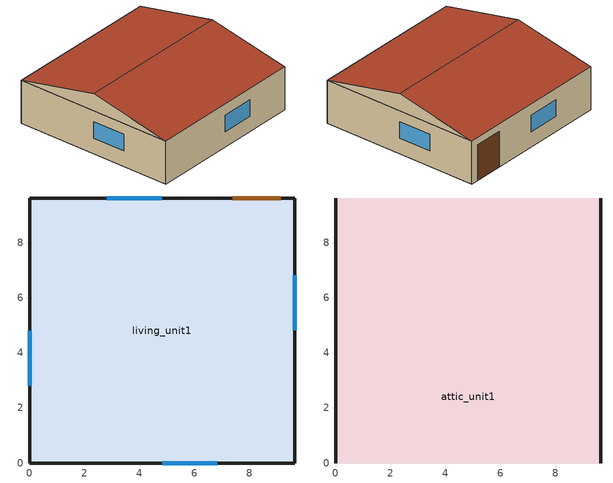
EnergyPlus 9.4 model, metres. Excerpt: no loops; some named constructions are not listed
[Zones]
living_unit1
 floor ground (Interior Floor): 0,0 0,9.63 9.63,9.63 9.63,0 z0.12
 wall outside (Exterior Wall): 0,0 9.63,0 9.63,9.63 0,9.63 0,0 z0.12:2.7
 window (Exterior Window): 4.82,0 6.82,0 / 4.81,9.63 2.81,9.63 / 9.63,4.82 9.63,6.82 / 0,4.81 0,2.81 z1.04:2.04
 door (Exterior Door): 9.13,9.63 7.39,9.63 z0.12:2.26
 ceiling to attic_unit1 (Interior Ceiling): 0,0 9.63,0 9.63,9.63 0,9.63 z2.7
attic_unit1
 wall outside (Gable_end): 9.63,0,2.7 9.63,9.63,2.7 9.63,4.82,3.7; 0,9.63,2.7 0,0,2.7 0,4.82,3.7
 roof outside (Exterior Roof): 0,0,2.7 9.63,0,2.7 9.63,4.82,3.7 0,4.82,3.7; 9.63,9.63,2.7 0,9.63,2.7 0,4.82,3.7 9.63,4.82,3.7
[Schedule:Day:Hourly]
OccupancyDay: 1, 1, 1, 1, 1, 1, 1, 0.8831, 0.40861, 0.24189, 0.24189, 0.24189, 0.24189, 0.24189, 0.24189, 0.24189, 0.29498, 0.5531, 0.89693, 0.89693, 0.89693, 1, 1, 1
LightingDay: 0.0625, 0.0625, 0.0625, 0.0625, 0.1875, 0.390625, 0.4375, 0.390625, 0.171875, 0.117188, 0.117188, 0.117188, 0.117188, 0.117188, 0.117188, 0.203125, 0.4375, 0.609375, 0.820312, 0.984375, 1, 0.6875, 0.382812, 0.15625
ExteriorLightingDay: 1, 1, 1, 1, 1, 1, 0, 0, 0, 0, 0, 0, 0, 0, 0, 0, 0, 0, 1, 1, 1, 1, 1, 1
LightingDay_EELighting: 0.06875, 0.06875, 0.06875, 0.06875, 0.20625, 0.429688, 0.48125, 0.429688, 0.189062, 0.128906, 0.128906, 0.128906, 0.128906, 0.128906, 0.128906, 0.223438, 0.48125, 0.670312, 0.902344, 1, 1, 0.75625, 0.421094, 0.171875
RefrigeratorDay: 0.8, 0.782696, 0.765594, 0.742857, 0.731388, 0.731388, 0.75996, 0.8, 0.817103, 0.828571, 0.8, 0.8, 0.839839, 0.839839, 0.828571, 0.839839, 0.885714, 0.971429, 1, 0.971429, 0.942857, 0.925553, 0.885714, 0.828571
MiscPlugLoadDay: 0.60749, 0.559339, 0.552853, 0.545071, 0.524481, 0.585279, 0.676232, 0.718547, 0.60749, 0.517023, 0.529183, 0.529345, 0.520428, 0.538424, 0.568742, 0.600357, 0.710117, 0.862678, 0.936608, 0.966764, 1, 0.976654, 0.845169, 0.734436
ClothesDryerWeekday: 0.0996819, 0.0598091, 0.0398727, 0.0199364, 0.0398727, 0.0598091, 0.159491, 0.318982, 0.486427, 0.685791, 0.785473, 0.817391, 0.7456, 0.677837, 0.610073, 0.578155, 0.558218, 0.546236, 0.518346, 0.510391, 0.5263, 0.546236, 0.4386, 0.239236
ClothesDryerWeekend: 0.121951, 0.0731707, 0.0487805, 0.0243902, 0.0487805, 0.0731707, 0.195122, 0.390244, 0.595097, 0.839, 0.960951, 1, 0.91217, 0.829268, 0.746366, 0.707317, 0.682927, 0.668268, 0.634146, 0.624415, 0.643878, 0.668268, 0.536585, 0.292683
ClothesDryerVacation: 0, 0, 0, 0, 0, 0, 0, 0, 0, 0, 0, 0, 0, 0, 0, 0, 0, 0, 0, 0, 0, 0, 0, 0
[Schedule:Day:List]
alwaysOffDaySch: No, 15, 0, 0, 0, 0, 0, 0, 0, 0, 0, 0, 0, 0, 0, 0, 0, 0, 0, 0, 0, 0, 0, 0, 0, 0, 0, 0, 0, 0, 0, 0, 0, 0, 0, 0, 0, 0, 0, 0, 0, 0, 0, 0, 0, 0, 0, 0, 0, 0, 0, 0, 0, 0, 0, 0, 0, 0, 0, 0, 0, 0, 0, 0, 0, 0, 0, 0, 0, 0, 0, 0, 0, 0, 0, 0, 0, 0, 0, 0, 0, 0, 0, 0, 0, 0, 0, 0, 0, 0, 0, 0, 0, 0, 0, 0, 0, 0
Week1Day1DishWasherSch; Week16Day3DishWasherSch: No, 15, 0, 0, 0, 0, 0, 0, 0, 0, 0, 0, 0, 0, 0, 0, 0, 0, 0, 0, 0, 0, 0, 0, 0, 0, 0, 0, 0, 0, 0, 0, 0, 0, 0, 0, 0, 0, 0, 0, 0, 0, 0, 0, 0, 0, 0, 0, 1, 1, 1, 1, 1, 1, 0, 0, 0, 0, 0, 0, 0, 0, 0, 0, 0, 0, 0, 0, 0, 0, 0, 0, 0, 0, 0, 0, 0, 0, 0, 0, 0, 0, 0, 0, 0, 0, 0, 0, 0, 0, 0, 0, 0, 0, 0, 0, 0, 0
Week1Day5DishWasherSch: No, 15, 0, 0, 0, 0, 0, 0, 0, 0, 0, 0, 0, 0, 0, 0, 0, 0, 0, 0, 0, 0, 0, 0, 0, 0, 0, 0, 0, 0, 0, 0, 0, 0, 0, 0, 0, 0, 0, 0, 0, 0, 0, 0, 0, 0, 0, 0, 0, 0, 0, 0, 0, 0, 0, 0, 0, 0, 0, 0, 0, 0, 0, 0, 0, 0, 0, 0, 0, 0, 0, 0, 0, 0, 0, 0, 0, 0, 0, 0, 0, 0, 0, 0, 1, 1, 1, 1, 1, 1, 1, 1, 0, 0, 0, 0, 0, 0
Week2Day2DishWasherSch; Week3Day3DishWasherSch; Week49Day2DishWasherSch: No, 15, 0, 0, 0, 0, 0, 0, 0, 0, 0, 0, 0, 0, 0, 0, 0, 0, 0, 0, 0, 0, 0, 0, 0, 0, 0, 0, 0, 0, 0, 0, 0, 0, 0, 0, 0, 0, 0, 0, 0, 0, 0, 0, 0, 0, 0, 0, 0, 0, 0, 0, 0, 0, 0, 0, 0, 0, 0, 0, 0, 0, 0, 0, 0, 0, 0, 0, 0, 0, 1, 1, 1, 1, 1, 1, 0, 0, 0, 0, 0, 0, 0, 0, 0, 0, 0, 0, 0, 0, 0, 0, 0, 0, 0, 0, 0, 0
Week3Day0DishWasherSch: No, 15, 0, 0, 0, 0, 0, 0, 0, 0, 0, 0, 0, 0, 0, 0, 0, 0, 0, 0, 0, 0, 0, 0, 0, 0, 0, 0, 0, 0, 0, 0, 0, 0, 0, 0, 0, 0, 0, 0, 0, 0, 0, 0, 0, 0, 0, 0, 0, 0, 0, 0, 0, 0, 0, 0, 0, 0, 0, 0, 0, 1, 1, 1, 1, 1, 1, 0, 0, 0, 0, 0, 0, 0, 0, 0, 0, 0, 0, 0, 0, 0, 0, 1, 1, 1, 1, 1, 1, 0, 0, 0, 0, 0, 0, 0, 0, 0
Week3Day1DishWasherSch; Week8Day3DishWasherSch; Week23Day5DishWasherSch; Week37Day5DishWasherSch; Week39Day1DishWasherSch: No, 15, 0, 0, 0, 0, 0, 0, 0, 0, 0, 0, 0, 0, 0, 0, 0, 0, 0, 0, 0, 0, 0, 0, 0, 0, 0, 0, 0, 0, 0, 0, 0, 1, 1, 1, 1, 1, 1, 0, 0, 0, 0, 0, 0, 0, 0, 0, 0, 0, 0, 0, 0, 0, 0, 0, 0, 0, 0, 0, 0, 0, 0, 0, 0, 0, 0, 0, 0, 0, 0, 0, 0, 0, 0, 0, 0, 0, 0, 0, 0, 0, 0, 0, 0, 0, 0, 0, 0, 0, 0, 0, 0, 0, 0, 0, 0, 0
Week3Day2DishWasherSch; Week23Day0DishWasherSch; Week27Day5DishWasherSch: No, 15, 0, 0, 0, 0, 0, 0, 0, 0, 0, 0, 0, 0, 0, 0, 0, 0, 0, 0, 0, 0, 0, 0, 0, 0, 0, 0, 0, 0, 0, 0, 0, 0, 0, 0, 0, 0, 0, 0, 0, 0, 0, 0, 0, 0, 0, 0, 0, 0, 0, 0, 0, 0, 0, 0, 0, 0, 0, 0, 0, 0, 0, 0, 0, 0, 0, 0, 0, 0, 0, 0, 0, 0, 0, 0, 0, 0, 0, 0, 0, 0, 0, 1, 1, 1, 1, 1, 1, 0, 0, 0, 0, 0, 0, 0, 0, 0
Week3Day5DishWasherSch: No, 15, 0, 0, 0, 0, 0, 0, 0, 0, 0, 0, 0, 0, 0, 0, 0, 0, 0, 0, 0, 0, 0, 0, 0, 0, 0, 0, 0, 0, 0, 0, 0, 0, 0, 0, 0, 0, 0, 0, 0, 0, 0, 0, 1, 1, 1, 1, 1, 1, 0, 0, 0, 0, 0, 0, 0, 0, 0, 0, 0, 0, 0, 0, 0, 0, 0, 0, 0, 0, 0, 0, 0, 0, 0, 0, 0, 0, 0, 0, 0, 0, 0, 0, 0, 0, 1, 1, 1, 1, 1, 1, 0, 0, 0, 0, 0, 0
Week4Day3DishWasherSch; Week39Day0DishWasherSch: No, 15, 0, 0, 0, 0, 0, 0, 0, 0, 0, 0, 0, 0, 0, 0, 0, 0, 0, 0, 0, 0, 0, 0, 0, 0, 0, 0, 0, 0, 0, 0, 0, 0, 0, 0, 0, 0, 0, 0, 1, 1, 1, 1, 1, 1, 0, 0, 0, 0, 0, 0, 0, 0, 0, 0, 0, 0, 0, 0, 0, 0, 0, 0, 0, 0, 0, 0, 0, 0, 0, 0, 0, 0, 0, 0, 0, 0, 0, 0, 0, 0, 0, 0, 0, 0, 0, 0, 0, 0, 0, 0, 0, 0, 0, 0, 0, 0
Week5Day1DishWasherSch; Week37Day6DishWasherSch: No, 15, 0, 0, 0, 0, 0, 0, 0, 0, 0, 0, 0, 0, 0, 0, 0, 0, 0, 0, 0, 0, 0, 0, 0, 0, 0, 0, 0, 0, 0, 0, 0, 0, 0, 0, 0, 0, 0, 0, 0, 0, 0, 0, 0, 1, 1, 1, 1, 1, 1, 0, 0, 0, 0, 0, 0, 0, 0, 0, 0, 0, 0, 0, 0, 0, 0, 0, 0, 0, 0, 0, 0, 0, 0, 0, 0, 0, 0, 0, 0, 0, 0, 0, 0, 0, 0, 0, 0, 0, 0, 0, 0, 0, 0, 0, 0, 0
Week7Day3DishWasherSch; Week39Day4DishWasherSch; Week43Day2DishWasherSch: No, 15, 0, 0, 0, 0, 0, 0, 0, 0, 0, 0, 0, 0, 0, 0, 0, 0, 0, 0, 0, 0, 0, 0, 0, 0, 0, 0, 0, 0, 0, 0, 0, 0, 0, 0, 0, 0, 0, 0, 0, 0, 0, 0, 0, 0, 0, 0, 0, 0, 0, 0, 0, 0, 0, 0, 0, 0, 0, 0, 0, 0, 0, 0, 0, 0, 0, 0, 0, 0, 0, 0, 0, 1, 1, 1, 1, 1, 1, 0, 0, 0, 0, 0, 0, 0, 0, 0, 0, 0, 0, 0, 0, 0, 0, 0, 0, 0
Week7Day5DishWasherSch: No, 15, 0, 0, 0, 0, 0, 0, 0, 0, 0, 0, 0, 0, 0, 0, 0, 0, 0, 0, 0, 0, 0, 0, 0, 0, 0, 0, 0, 0, 0, 0, 0, 0, 0, 0, 0, 0, 0, 0, 0, 0, 0, 0, 0, 0, 1, 1, 1, 1, 1, 1, 0, 0, 0, 0, 0, 0, 0, 0, 0, 0, 0, 0, 0, 0, 0, 0, 0, 0, 0, 0, 0, 0, 0, 0, 0, 0, 0, 0, 0, 0, 0, 0, 0, 0, 0, 0, 0, 0, 0, 0, 0, 0, 0, 0, 0, 0
Week7Day6DishWasherSch: No, 15, 0, 0, 0, 0, 0, 0, 0, 0, 0, 0, 0, 0, 0, 0, 0, 0, 0, 0, 0, 0, 0, 0, 0, 0, 0, 0, 0, 0, 0, 0, 0, 0, 0, 0, 0, 0, 0, 0, 0, 0, 0, 0, 0, 0, 0, 0, 0, 0, 0, 0, 0, 0, 0, 0, 0, 0, 0, 0, 0, 0, 0, 0, 0, 0, 0, 0, 0, 0, 0, 0, 0, 0, 0, 0, 0, 0, 0, 0, 0, 0, 0, 0, 0, 0, 0, 0, 1, 1, 1, 1, 1, 1, 1, 1, 0, 0
Week8Day2DishWasherSch: No, 15, 0, 0, 0, 0, 0, 0, 0, 0, 0, 0, 0, 0, 0, 0, 0, 0, 0, 0, 0, 0, 0, 0, 0, 0, 0, 0, 0, 0, 0, 0, 0, 0, 0, 0, 0, 0, 0, 0, 0, 0, 0, 0, 0, 0, 0, 0, 0, 0, 0, 0, 0, 1, 1, 1, 1, 1, 1, 0, 0, 0, 0, 0, 0, 0, 0, 0, 0, 0, 0, 0, 0, 0, 0, 0, 0, 0, 0, 0, 0, 0, 0, 0, 0, 0, 0, 0, 0, 0, 0, 0, 0, 0, 0, 0, 0, 0
Week8Day4DishWasherSch; Week21Day2DishWasherSch: No, 15, 0, 0, 0, 0, 0, 0, 0, 0, 0, 0, 0, 0, 0, 0, 0, 0, 0, 0, 0, 0, 0, 0, 0, 0, 0, 0, 0, 0, 0, 0, 0, 0, 0, 0, 0, 0, 0, 0, 0, 0, 0, 0, 0, 0, 0, 0, 0, 0, 0, 0, 0, 0, 0, 0, 0, 0, 0, 0, 0, 0, 0, 0, 0, 0, 0, 0, 0, 0, 0, 0, 1, 1, 1, 1, 1, 1, 0, 0, 0, 0, 0, 0, 0, 0, 0, 0, 0, 0, 0, 0, 0, 0, 0, 0, 0, 0
Week8Day5DishWasherSch: No, 15, 0, 0, 0, 0, 0, 0, 0, 0, 0, 0, 0, 0, 0, 0, 0, 0, 0, 0, 0, 0, 0, 0, 0, 0, 0, 0, 0, 0, 0, 0, 0, 0, 0, 0, 0, 0, 0, 0, 0, 0, 0, 0, 0, 0, 0, 1, 1, 1, 1, 1, 1, 0, 0, 0, 0, 0, 0, 0, 0, 0, 0, 0, 0, 0, 0, 0, 0, 0, 0, 0, 0, 0, 0, 0, 0, 0, 0, 0, 0, 0, 0, 0, 0, 0, 0, 0, 0, 0, 0, 0, 0, 0, 0, 0, 0, 0
Week9Day0DishWasherSch: No, 15, 0, 0, 0, 0, 0, 0, 0, 0, 0, 0, 0, 0, 0, 0, 0, 0, 0, 0, 0, 0, 0, 0, 0, 0, 0, 0, 0, 0, 0, 0, 0, 0, 0, 0, 0, 0, 0, 0, 0, 0, 0, 0, 0, 0, 0, 0, 0, 0, 0, 0, 0, 0, 0, 0, 0, 0, 0, 0, 0, 0, 0, 0, 0, 0, 0, 0, 0, 0, 0, 1, 1, 1, 1, 1, 1, 0, 0, 0, 1, 1, 1, 1, 1, 1, 0, 0, 0, 0, 0, 0, 0, 0, 0, 0, 0, 0
Week12Day3DishWasherSch; Week49Day4DishWasherSch: No, 15, 0, 0, 0, 0, 0, 0, 0, 0, 0, 0, 0, 0, 0, 0, 0, 0, 0, 0, 0, 0, 0, 0, 0, 0, 0, 0, 0, 0, 0, 0, 0, 0, 0, 0, 0, 0, 0, 0, 0, 0, 0, 0, 0, 0, 0, 0, 0, 0, 0, 0, 0, 0, 0, 0, 0, 0, 0, 0, 0, 0, 0, 0, 0, 0, 0, 0, 0, 0, 0, 0, 0, 0, 0, 1, 1, 1, 1, 1, 1, 0, 0, 0, 0, 0, 0, 0, 0, 0, 0, 0, 0, 0, 0, 0, 0, 0
Week12Day4DishWasherSch: No, 15, 0, 0, 0, 0, 0, 0, 0, 0, 0, 0, 0, 0, 0, 0, 0, 0, 0, 0, 0, 0, 0, 0, 0, 0, 0, 0, 0, 0, 0, 0, 0, 0, 0, 0, 0, 0, 0, 0, 0, 0, 0, 0, 0, 0, 0, 0, 0, 0, 0, 0, 0, 0, 0, 0, 1, 1, 1, 1, 1, 1, 0, 0, 0, 0, 0, 0, 0, 1, 1, 1, 1, 1, 1, 0, 0, 0, 0, 0, 0, 0, 0, 0, 0, 0, 0, 0, 0, 0, 0, 0, 0, 0, 0, 0, 0, 0
Week12Day5DishWasherSch; Week14Day3DishWasherSch: No, 15, 0, 0, 0, 0, 0, 0, 0, 0, 0, 0, 0, 0, 0, 0, 0, 0, 0, 0, 0, 0, 0, 0, 0, 0, 0, 0, 0, 0, 0, 0, 0, 0, 0, 0, 0, 0, 0, 0, 0, 0, 0, 0, 0, 0, 0, 0, 0, 0, 0, 0, 0, 0, 0, 0, 0, 0, 0, 0, 0, 0, 0, 0, 0, 0, 0, 0, 0, 0, 0, 0, 0, 0, 0, 0, 0, 0, 0, 0, 0, 0, 0, 0, 0, 1, 1, 1, 1, 1, 1, 0, 0, 0, 0, 0, 0, 0
Week13Day0DishWasherSch; Week38Day4DishWasherSch: No, 15, 0, 0, 0, 0, 0, 0, 0, 0, 0, 0, 0, 0, 0, 0, 0, 0, 0, 0, 0, 0, 0, 0, 0, 0, 0, 0, 0, 0, 0, 0, 0, 0, 0, 0, 0, 0, 0, 0, 0, 0, 0, 0, 0, 0, 0, 0, 0, 0, 0, 0, 0, 0, 0, 0, 0, 0, 0, 0, 0, 0, 0, 0, 0, 0, 0, 1, 1, 1, 1, 1, 1, 0, 0, 0, 0, 0, 0, 0, 0, 0, 0, 0, 0, 0, 0, 0, 0, 0, 0, 0, 0, 0, 0, 0, 0, 0
Week13Day1DishWasherSch: No, 15, 0, 0, 0, 0, 0, 0, 0, 0, 0, 0, 0, 0, 0, 0, 0, 0, 0, 0, 0, 0, 0, 0, 0, 0, 0, 0, 0, 0, 1, 1, 1, 1, 1, 1, 0, 0, 0, 0, 0, 0, 0, 0, 0, 0, 0, 0, 0, 0, 0, 0, 0, 0, 0, 0, 0, 0, 0, 0, 0, 0, 0, 0, 0, 0, 0, 0, 0, 0, 0, 0, 0, 0, 0, 0, 0, 0, 0, 0, 0, 0, 0, 0, 0, 0, 0, 0, 0, 0, 0, 0, 0, 0, 0, 0, 0, 0
Week14Day4DishWasherSch: No, 15, 0, 0, 0, 0, 0, 0, 0, 0, 0, 0, 0, 0, 0, 0, 0, 0, 0, 0, 0, 0, 0, 0, 0, 0, 0, 0, 0, 0, 0, 0, 0, 0, 0, 0, 0, 0, 0, 0, 0, 0, 0, 0, 1, 1, 1, 1, 1, 1, 0, 0, 0, 0, 0, 0, 0, 0, 0, 0, 0, 0, 0, 0, 0, 0, 0, 0, 0, 0, 0, 0, 0, 1, 1, 1, 1, 1, 1, 1, 1, 0, 0, 0, 0, 0, 0, 0, 0, 0, 0, 0, 0, 0, 0, 0, 0, 0
Week14Day6DishWasherSch; Week28Day4DishWasherSch: No, 15, 0, 0, 0, 0, 0, 0, 0, 0, 0, 0, 0, 0, 0, 0, 0, 0, 0, 0, 0, 0, 0, 0, 0, 0, 0, 0, 0, 0, 0, 0, 0, 0, 0, 0, 0, 0, 0, 0, 0, 0, 0, 0, 0, 0, 0, 0, 0, 0, 0, 0, 0, 0, 0, 0, 0, 0, 0, 0, 0, 0, 0, 0, 0, 0, 0, 0, 0, 0, 0, 0, 0, 0, 0, 0, 0, 0, 0, 0, 0, 0, 0, 0, 0, 0, 0, 1, 1, 1, 1, 1, 1, 0, 0, 0, 0, 0
Week15Day6DishWasherSch; Week39Day5DishWasherSch; Week43Day5DishWasherSch: No, 15, 0, 0, 0, 0, 0, 0, 0, 0, 0, 0, 0, 0, 0, 0, 0, 0, 0, 0, 0, 0, 0, 0, 0, 0, 0, 0, 0, 0, 0, 0, 0, 0, 0, 0, 0, 0, 0, 0, 0, 0, 0, 0, 0, 0, 0, 0, 0, 0, 0, 0, 0, 0, 0, 0, 0, 0, 0, 0, 0, 0, 0, 0, 0, 0, 0, 0, 0, 0, 0, 0, 0, 0, 0, 0, 0, 0, 0, 0, 0, 0, 0, 0, 0, 0, 1, 1, 1, 1, 1, 1, 0, 0, 0, 0, 0, 0
Week16Day2DishWasherSch: No, 15, 0, 0, 0, 0, 0, 0, 0, 0, 0, 0, 0, 0, 0, 0, 0, 0, 0, 0, 0, 0, 0, 0, 0, 0, 0, 0, 0, 0, 0, 0, 0, 0, 0, 0, 0, 0, 0, 0, 0, 0, 0, 0, 0, 0, 0, 0, 0, 0, 0, 0, 0, 0, 0, 0, 0, 1, 1, 1, 1, 1, 1, 0, 0, 0, 0, 0, 0, 0, 0, 0, 0, 0, 0, 0, 0, 0, 0, 0, 0, 0, 0, 0, 0, 0, 0, 0, 0, 0, 0, 0, 0, 0, 0, 0, 0, 0
Week19Day5DishWasherSch: No, 15, 0, 0, 0, 0, 0, 0, 0, 0, 0, 0, 0, 0, 0, 0, 0, 0, 0, 0, 0, 0, 0, 0, 0, 0, 0, 0, 0, 0, 0, 0, 1, 1, 1, 1, 1, 1, 0, 0, 0, 0, 0, 0, 0, 0, 0, 0, 0, 0, 0, 0, 0, 0, 0, 0, 0, 0, 0, 0, 0, 0, 0, 0, 0, 0, 0, 1, 1, 1, 1, 1, 1, 0, 0, 0, 0, 0, 0, 0, 0, 0, 0, 0, 0, 0, 0, 0, 0, 0, 0, 0, 0, 0, 0, 0, 0, 0
Week21Day4DishWasherSch; Week26Day5DishWasherSch: No, 15, 0, 0, 0, 0, 0, 0, 0, 0, 0, 0, 0, 0, 0, 0, 0, 0, 0, 0, 0, 0, 0, 0, 0, 0, 0, 0, 0, 0, 0, 0, 0, 0, 0, 0, 0, 0, 0, 0, 0, 0, 0, 0, 0, 0, 0, 0, 0, 0, 0, 0, 0, 0, 0, 0, 0, 0, 0, 0, 0, 0, 0, 0, 0, 0, 0, 0, 0, 0, 0, 0, 0, 0, 0, 0, 0, 0, 0, 1, 1, 1, 1, 1, 1, 0, 0, 0, 0, 0, 0, 0, 0, 0, 0, 0, 0, 0
Week21Day5DishWasherSch: No, 15, 0, 0, 0, 0, 0, 0, 0, 0, 0, 0, 0, 0, 0, 0, 0, 0, 0, 0, 0, 0, 0, 0, 0, 0, 0, 0, 0, 0, 0, 0, 0, 0, 0, 0, 0, 0, 0, 0, 0, 0, 0, 0, 0, 0, 0, 0, 0, 0, 0, 0, 0, 0, 0, 0, 0, 0, 0, 0, 0, 0, 0, 0, 0, 0, 0, 0, 0, 0, 0, 0, 0, 0, 0, 0, 0, 0, 1, 1, 1, 1, 1, 1, 0, 0, 0, 0, 0, 0, 0, 0, 0, 0, 0, 0, 0, 0
Week22Day4DishWasherSch: No, 15, 0, 0, 0, 0, 0, 0, 0, 0, 0, 0, 0, 0, 0, 0, 0, 0, 0, 0, 0, 0, 0, 0, 0, 0, 0, 0, 0, 0, 0, 0, 0, 0, 0, 0, 0, 0, 0, 0, 0, 0, 0, 0, 1, 1, 1, 1, 1, 1, 0, 0, 0, 0, 0, 0, 0, 0, 0, 0, 0, 0, 0, 0, 0, 0, 0, 0, 0, 0, 0, 0, 0, 0, 0, 0, 0, 0, 0, 0, 0, 0, 0, 0, 0, 0, 0, 0, 0, 0, 0, 0, 0, 0, 0, 0, 0, 0
Week22Day5DishWasherSch; Week43Day1DishWasherSch: No, 15, 0, 0, 0, 0, 0, 0, 0, 0, 0, 0, 0, 0, 0, 0, 0, 0, 0, 0, 0, 0, 0, 0, 0, 0, 0, 0, 0, 0, 0, 0, 0, 0, 0, 0, 0, 0, 0, 0, 0, 0, 0, 0, 0, 0, 0, 0, 0, 0, 0, 0, 0, 0, 0, 0, 0, 0, 0, 0, 0, 0, 0, 0, 0, 0, 0, 0, 0, 0, 0, 0, 0, 0, 1, 1, 1, 1, 1, 1, 0, 0, 0, 0, 0, 0, 0, 0, 0, 0, 0, 0, 0, 0, 0, 0, 0, 0
Week22Day6DishWasherSch; Week27Day4DishWasherSch: No, 15, 0, 0, 0, 0, 0, 0, 0, 0, 0, 0, 0, 0, 0, 0, 0, 0, 0, 0, 0, 0, 0, 0, 0, 0, 0, 0, 0, 0, 0, 0, 0, 0, 0, 0, 0, 0, 0, 0, 0, 0, 0, 1, 1, 1, 1, 1, 1, 0, 0, 0, 0, 0, 0, 0, 0, 0, 0, 0, 0, 0, 0, 0, 0, 0, 0, 0, 0, 0, 0, 0, 0, 0, 0, 0, 0, 0, 0, 0, 0, 0, 0, 0, 0, 0, 0, 0, 0, 0, 0, 0, 0, 0, 0, 0, 0, 0
Week23Day1DishWasherSch: No, 15, 0, 0, 0, 0, 0, 0, 0, 0, 0, 0, 0, 0, 0, 0, 0, 0, 0, 0, 0, 0, 0, 0, 0, 0, 0, 0, 0, 0, 0, 0, 1, 1, 1, 1, 1, 1, 0, 0, 0, 0, 0, 0, 0, 0, 0, 0, 1, 1, 1, 1, 1, 1, 0, 0, 0, 0, 0, 0, 0, 0, 0, 0, 0, 0, 0, 0, 0, 0, 0, 0, 0, 0, 0, 0, 0, 0, 0, 0, 0, 0, 0, 0, 0, 0, 0, 0, 0, 0, 0, 0, 0, 0, 0, 0, 0, 0
Week23Day3DishWasherSch: No, 15, 0, 0, 0, 0, 0, 0, 0, 0, 0, 0, 0, 0, 0, 0, 0, 0, 0, 0, 0, 0, 0, 0, 0, 0, 0, 0, 0, 0, 0, 0, 0, 0, 0, 0, 0, 0, 0, 0, 0, 0, 0, 0, 0, 0, 0, 1, 1, 1, 1, 1, 1, 0, 0, 1, 1, 1, 1, 1, 1, 0, 0, 0, 0, 0, 0, 0, 0, 0, 0, 0, 0, 0, 0, 0, 0, 0, 0, 0, 0, 0, 0, 0, 0, 0, 0, 0, 0, 0, 0, 0, 0, 0, 0, 0, 0, 0
Week23Day6DishWasherSch; Week28Day3DishWasherSch; Week40Day5DishWasherSch: No, 15, 0, 0, 0, 0, 0, 0, 0, 0, 0, 0, 0, 0, 0, 0, 0, 0, 0, 0, 0, 0, 0, 0, 0, 0, 0, 0, 0, 0, 0, 0, 0, 0, 0, 0, 0, 0, 0, 0, 0, 0, 0, 0, 0, 0, 0, 0, 0, 0, 0, 0, 0, 0, 0, 0, 0, 0, 0, 0, 0, 0, 0, 0, 0, 0, 0, 0, 0, 0, 0, 0, 0, 0, 0, 0, 0, 0, 0, 0, 0, 0, 0, 0, 1, 1, 1, 1, 1, 1, 0, 0, 0, 0, 0, 0, 0, 0
Week25Day0DishWasherSch: No, 15, 0, 0, 0, 0, 0, 0, 0, 0, 0, 0, 0, 0, 0, 0, 0, 0, 0, 0, 0, 0, 0, 0, 0, 0, 0, 0, 0, 0, 0, 0, 0, 0, 0, 0, 0, 0, 0, 0, 0, 0, 0, 0, 0, 0, 0, 0, 0, 0, 0, 0, 0, 0, 0, 0, 0, 0, 0, 0, 0, 0, 0, 0, 0, 0, 0, 0, 0, 0, 0, 0, 0, 0, 0, 0, 0, 1, 1, 1, 1, 1, 1, 1, 1, 0, 0, 0, 0, 0, 0, 0, 0, 0, 0, 0, 0, 0
Week25Day1DishWasherSch: No, 15, 0, 0, 0, 0, 0, 0, 0, 0, 0, 0, 0, 0, 0, 0, 0, 0, 0, 0, 0, 0, 0, 0, 0, 0, 0, 0, 0, 0, 0, 0, 0, 0, 0, 0, 0, 0, 0, 0, 0, 0, 0, 0, 0, 0, 0, 0, 0, 0, 0, 0, 0, 0, 0, 0, 0, 0, 0, 0, 0, 0, 0, 0, 0, 0, 0, 0, 0, 1, 1, 1, 1, 1, 1, 1, 1, 0, 0, 0, 0, 0, 0, 0, 0, 0, 0, 0, 0, 0, 0, 0, 1, 1, 1, 1, 1, 1
Week25Day4DishWasherSch: No, 15, 0, 0, 0, 0, 0, 0, 0, 0, 0, 0, 0, 0, 0, 0, 0, 0, 0, 0, 0, 0, 0, 0, 0, 0, 0, 0, 0, 0, 0, 0, 0, 0, 0, 0, 0, 0, 0, 0, 0, 0, 0, 0, 0, 0, 0, 0, 0, 0, 0, 0, 0, 0, 0, 0, 0, 0, 0, 0, 0, 0, 0, 0, 0, 0, 0, 0, 0, 0, 0, 1, 1, 1, 1, 1, 1, 1, 1, 0, 0, 0, 0, 0, 0, 0, 0, 0, 0, 0, 0, 0, 0, 0, 0, 0, 0, 0
Week26Day1DishWasherSch: No, 15, 0, 0, 0, 0, 0, 1, 1, 1, 1, 1, 1, 0, 0, 0, 0, 0, 0, 0, 0, 0, 0, 0, 0, 0, 0, 0, 0, 0, 0, 0, 0, 0, 0, 0, 0, 0, 0, 0, 0, 0, 0, 0, 0, 0, 0, 0, 0, 0, 0, 0, 0, 0, 0, 0, 0, 0, 0, 0, 0, 0, 0, 0, 0, 0, 0, 0, 0, 0, 0, 0, 0, 0, 0, 0, 0, 0, 1, 1, 1, 1, 1, 1, 0, 0, 0, 0, 0, 0, 0, 0, 0, 0, 0, 0, 0, 0
Week26Day3DishWasherSch; Week47Day3DishWasherSch: No, 15, 0, 0, 0, 0, 0, 0, 0, 0, 0, 0, 0, 0, 0, 0, 0, 0, 0, 0, 0, 0, 0, 0, 0, 0, 0, 0, 0, 0, 0, 0, 0, 0, 0, 0, 0, 0, 0, 0, 0, 0, 0, 0, 0, 0, 0, 0, 0, 0, 0, 0, 0, 0, 0, 0, 0, 0, 0, 0, 0, 0, 0, 0, 0, 0, 0, 0, 0, 0, 1, 1, 1, 1, 1, 1, 1, 1, 0, 0, 0, 0, 0, 0, 0, 0, 0, 0, 0, 0, 0, 0, 0, 0, 0, 0, 0, 0
Week26Day4DishWasherSch: No, 15, 0, 0, 0, 0, 0, 0, 0, 0, 0, 0, 0, 0, 0, 0, 0, 0, 0, 0, 0, 0, 0, 0, 0, 0, 0, 0, 0, 0, 0, 0, 0, 0, 0, 0, 0, 0, 1, 1, 1, 1, 1, 1, 0, 0, 0, 0, 0, 0, 0, 0, 0, 0, 0, 0, 0, 0, 0, 0, 0, 0, 0, 0, 0, 0, 0, 0, 0, 0, 0, 0, 0, 0, 0, 1, 1, 1, 1, 1, 1, 0, 0, 0, 0, 0, 0, 0, 0, 0, 0, 0, 0, 0, 0, 0, 0, 0
Week26Day6DishWasherSch: No, 15, 0, 0, 0, 0, 0, 0, 0, 0, 0, 0, 0, 0, 0, 0, 0, 0, 0, 0, 0, 0, 0, 0, 0, 0, 0, 0, 0, 0, 0, 0, 0, 0, 0, 0, 0, 0, 0, 0, 0, 0, 0, 0, 0, 0, 0, 0, 0, 0, 0, 0, 0, 0, 0, 0, 0, 0, 0, 0, 0, 0, 0, 0, 0, 0, 0, 0, 0, 0, 0, 0, 0, 0, 0, 0, 1, 1, 1, 1, 1, 1, 1, 1, 0, 0, 0, 0, 0, 0, 0, 0, 0, 0, 0, 0, 0, 0
Week28Day2DishWasherSch: No, 15, 0, 0, 0, 0, 0, 0, 0, 0, 0, 0, 0, 0, 0, 0, 0, 0, 0, 0, 0, 0, 0, 0, 0, 0, 0, 0, 0, 0, 0, 0, 0, 0, 0, 0, 0, 0, 0, 0, 0, 0, 0, 0, 0, 0, 0, 0, 0, 0, 0, 0, 0, 0, 1, 1, 1, 1, 1, 1, 1, 1, 0, 0, 0, 0, 0, 0, 0, 0, 0, 0, 0, 0, 0, 0, 0, 0, 0, 0, 0, 0, 0, 0, 0, 0, 0, 0, 0, 0, 0, 0, 0, 0, 0, 0, 0, 0
Week28Day5DishWasherSch: No, 15, 0, 0, 0, 0, 0, 0, 0, 0, 0, 0, 0, 0, 0, 0, 0, 0, 0, 0, 0, 0, 0, 0, 0, 0, 0, 0, 0, 0, 0, 0, 0, 0, 1, 1, 1, 1, 1, 1, 1, 1, 0, 0, 0, 0, 0, 0, 0, 0, 0, 0, 0, 0, 0, 0, 0, 0, 0, 0, 0, 0, 0, 0, 0, 0, 0, 0, 0, 0, 0, 0, 1, 1, 1, 1, 1, 1, 0, 0, 0, 0, 0, 0, 0, 0, 0, 0, 0, 0, 0, 0, 0, 0, 0, 0, 0, 0
Week28Day6DishWasherSch: No, 15, 0, 0, 0, 0, 0, 0, 0, 0, 0, 0, 0, 0, 0, 0, 0, 0, 0, 0, 0, 0, 0, 0, 0, 0, 0, 0, 0, 0, 0, 0, 0, 0, 0, 0, 0, 1, 1, 1, 1, 1, 1, 0, 0, 0, 0, 0, 0, 0, 0, 0, 0, 0, 0, 0, 0, 0, 0, 0, 0, 0, 0, 0, 0, 0, 0, 0, 1, 1, 1, 1, 1, 1, 0, 0, 0, 0, 0, 0, 0, 0, 0, 0, 0, 0, 0, 0, 0, 0, 0, 0, 0, 0, 0, 0, 0, 0
Week29Day1DishWasherSch: No, 15, 0, 0, 0, 0, 0, 0, 0, 0, 0, 0, 0, 0, 0, 0, 0, 0, 0, 0, 0, 0, 0, 0, 0, 0, 0, 0, 0, 0, 0, 0, 0, 0, 0, 0, 0, 0, 0, 0, 0, 0, 0, 0, 0, 0, 0, 0, 0, 1, 1, 1, 1, 1, 1, 0, 0, 0, 0, 0, 0, 0, 0, 0, 0, 0, 0, 0, 0, 0, 0, 0, 0, 1, 1, 1, 1, 1, 1, 0, 0, 0, 0, 0, 0, 0, 0, 0, 0, 0, 0, 0, 0, 0, 0, 0, 0, 0
Week29Day4DishWasherSch: No, 15, 0, 0, 0, 0, 0, 0, 0, 0, 0, 0, 0, 0, 0, 0, 0, 0, 0, 0, 0, 0, 0, 0, 0, 0, 0, 0, 0, 0, 0, 0, 0, 0, 0, 0, 0, 0, 0, 0, 0, 0, 0, 0, 0, 0, 0, 0, 0, 0, 0, 0, 0, 0, 0, 0, 0, 0, 0, 0, 0, 0, 0, 0, 0, 0, 0, 0, 0, 0, 0, 1, 1, 1, 1, 1, 1, 0, 0, 0, 0, 0, 0, 0, 0, 0, 0, 0, 0, 0, 0, 0, 0, 0, 0, 0, 0, 0
Week32Day1DishWasherSch: No, 15, 0, 0, 0, 0, 0, 0, 0, 0, 0, 0, 0, 0, 0, 0, 0, 0, 0, 0, 0, 0, 0, 0, 0, 0, 0, 0, 0, 0, 0, 0, 0, 0, 0, 0, 0, 0, 0, 0, 0, 0, 0, 0, 0, 0, 0, 0, 0, 1, 1, 1, 1, 1, 1, 1, 1, 0, 0, 0, 0, 0, 0, 0, 0, 0, 0, 0, 0, 0, 0, 0, 0, 0, 0, 0, 0, 0, 0, 0, 0, 0, 0, 0, 0, 0, 0, 0, 0, 0, 0, 0, 0, 0, 0, 0, 0, 0
Week34Day1DishWasherSch: No, 15, 0, 0, 0, 0, 0, 0, 0, 0, 0, 0, 0, 0, 0, 0, 0, 0, 0, 0, 0, 0, 0, 0, 0, 0, 0, 0, 0, 0, 0, 0, 0, 0, 0, 0, 0, 0, 1, 1, 1, 1, 1, 1, 0, 0, 0, 0, 0, 0, 0, 0, 0, 0, 0, 0, 0, 0, 0, 0, 0, 0, 0, 0, 0, 0, 0, 0, 0, 0, 0, 0, 0, 0, 0, 0, 0, 0, 0, 0, 0, 0, 0, 0, 0, 0, 0, 0, 0, 0, 0, 0, 0, 0, 0, 0, 0, 0
Week34Day4DishWasherSch: No, 15, 0, 0, 0, 0, 0, 0, 0, 0, 0, 0, 0, 0, 0, 0, 0, 0, 0, 0, 0, 0, 0, 0, 0, 0, 0, 0, 0, 1, 1, 1, 1, 1, 1, 0, 0, 0, 0, 0, 0, 0, 0, 0, 0, 0, 0, 0, 0, 0, 0, 0, 0, 0, 0, 0, 0, 0, 0, 0, 0, 0, 0, 0, 0, 0, 0, 0, 0, 0, 0, 0, 0, 0, 0, 0, 0, 0, 0, 0, 0, 0, 0, 0, 0, 0, 0, 0, 0, 0, 0, 0, 0, 0, 0, 0, 0, 0
Week35Day6DishWasherSch: No, 15, 0, 0, 0, 0, 0, 0, 0, 0, 0, 0, 0, 0, 0, 0, 0, 0, 0, 0, 0, 0, 0, 0, 0, 0, 0, 0, 0, 0, 0, 0, 0, 0, 0, 0, 0, 0, 0, 0, 0, 0, 0, 0, 0, 0, 0, 0, 0, 0, 0, 0, 0, 0, 0, 0, 0, 0, 0, 0, 0, 0, 0, 0, 0, 0, 0, 0, 0, 0, 0, 0, 0, 0, 0, 0, 0, 0, 0, 0, 0, 1, 1, 1, 1, 1, 1, 0, 0, 0, 0, 0, 0, 0, 0, 0, 0, 0
Week36Day0DishWasherSch; Week45Day1DishWasherSch: No, 15, 0, 0, 0, 0, 0, 0, 0, 0, 0, 0, 0, 0, 0, 0, 0, 0, 0, 0, 0, 0, 0, 0, 0, 0, 0, 0, 0, 0, 0, 0, 0, 0, 0, 0, 0, 0, 0, 0, 0, 0, 1, 1, 1, 1, 1, 1, 0, 0, 0, 0, 0, 0, 0, 0, 0, 0, 0, 0, 0, 0, 0, 0, 0, 0, 0, 0, 0, 0, 0, 0, 0, 0, 0, 0, 0, 0, 0, 0, 0, 0, 0, 0, 0, 0, 0, 0, 0, 0, 0, 0, 0, 0, 0, 0, 0, 0
Week36Day1DishWasherSch: No, 15, 0, 0, 0, 0, 0, 0, 0, 0, 0, 0, 0, 0, 0, 0, 0, 0, 0, 0, 0, 0, 0, 0, 0, 0, 0, 0, 0, 0, 0, 0, 0, 0, 0, 0, 0, 0, 0, 0, 0, 0, 0, 0, 0, 0, 0, 0, 0, 0, 0, 0, 0, 0, 0, 0, 0, 0, 1, 1, 1, 1, 1, 1, 0, 0, 0, 0, 0, 0, 0, 0, 0, 0, 0, 0, 0, 0, 0, 0, 0, 0, 0, 0, 0, 0, 0, 0, 0, 0, 0, 0, 0, 0, 0, 0, 0, 0
Week36Day3DishWasherSch: No, 15, 0, 0, 0, 0, 0, 0, 0, 0, 0, 0, 0, 0, 0, 0, 0, 0, 0, 0, 0, 0, 0, 0, 0, 0, 0, 0, 0, 0, 0, 0, 0, 0, 0, 0, 0, 0, 0, 0, 0, 0, 0, 0, 0, 0, 0, 0, 0, 0, 0, 0, 0, 0, 0, 0, 1, 1, 1, 1, 1, 1, 0, 0, 0, 0, 0, 0, 0, 0, 0, 0, 0, 0, 0, 0, 0, 0, 0, 0, 0, 0, 0, 0, 0, 0, 0, 0, 0, 0, 1, 1, 1, 1, 1, 1, 0, 0
Week36Day4DishWasherSch: No, 15, 0, 0, 0, 0, 0, 0, 0, 0, 0, 0, 0, 0, 0, 0, 0, 0, 0, 0, 0, 0, 0, 0, 0, 0, 0, 0, 0, 0, 0, 0, 0, 0, 0, 0, 0, 0, 0, 0, 0, 0, 0, 0, 0, 0, 0, 0, 0, 0, 1, 1, 1, 1, 1, 1, 0, 0, 0, 0, 0, 0, 0, 0, 0, 0, 0, 0, 0, 0, 0, 0, 0, 0, 1, 1, 1, 1, 1, 1, 0, 0, 0, 0, 0, 0, 0, 0, 0, 0, 0, 0, 0, 0, 0, 0, 0, 0
Week36Day5DishWasherSch: No, 15, 0, 0, 0, 0, 0, 0, 0, 0, 0, 0, 0, 0, 0, 0, 0, 0, 0, 0, 0, 0, 0, 0, 0, 0, 0, 0, 0, 0, 0, 0, 0, 0, 0, 0, 0, 0, 0, 0, 0, 0, 0, 0, 0, 0, 0, 0, 0, 0, 0, 1, 1, 1, 1, 1, 1, 0, 0, 0, 0, 0, 0, 0, 0, 0, 0, 0, 0, 0, 0, 0, 0, 0, 0, 0, 0, 0, 0, 0, 0, 0, 0, 0, 0, 0, 0, 0, 0, 0, 0, 0, 0, 0, 0, 0, 0, 0
Week36Day6DishWasherSch: No, 15, 0, 0, 0, 0, 0, 0, 0, 0, 0, 0, 0, 0, 0, 0, 0, 0, 0, 0, 0, 0, 0, 0, 0, 0, 0, 0, 0, 0, 0, 0, 1, 1, 1, 1, 1, 1, 1, 1, 0, 0, 0, 0, 0, 0, 0, 0, 0, 0, 0, 0, 0, 0, 0, 0, 0, 0, 0, 0, 0, 0, 0, 0, 0, 0, 0, 0, 0, 0, 0, 0, 0, 0, 0, 0, 0, 0, 0, 0, 0, 0, 0, 0, 0, 0, 0, 0, 0, 0, 0, 0, 0, 0, 0, 0, 0, 0
Week37Day2DishWasherSch: No, 15, 0, 0, 0, 0, 0, 0, 0, 0, 0, 0, 0, 0, 0, 0, 0, 0, 0, 0, 0, 0, 0, 0, 0, 0, 0, 0, 0, 0, 0, 0, 0, 0, 0, 0, 0, 0, 0, 0, 0, 0, 0, 0, 0, 0, 0, 0, 0, 0, 0, 0, 0, 0, 0, 0, 0, 0, 0, 0, 0, 0, 0, 0, 0, 0, 0, 0, 0, 0, 0, 0, 0, 0, 0, 0, 0, 0, 0, 0, 0, 0, 0, 1, 1, 1, 1, 1, 1, 1, 1, 0, 0, 0, 0, 0, 0, 0
Week37Day4DishWasherSch; Week49Day1DishWasherSch; Week51Day2DishWasherSch: No, 15, 0, 0, 0, 0, 0, 0, 0, 0, 0, 0, 0, 0, 0, 0, 0, 0, 0, 0, 0, 0, 0, 0, 0, 0, 0, 0, 0, 0, 0, 0, 0, 0, 0, 0, 0, 0, 0, 0, 0, 0, 0, 0, 0, 0, 0, 0, 0, 0, 0, 0, 0, 0, 0, 0, 0, 0, 0, 0, 0, 0, 0, 0, 0, 0, 0, 0, 0, 0, 0, 0, 0, 0, 0, 0, 0, 0, 0, 0, 0, 0, 1, 1, 1, 1, 1, 1, 0, 0, 0, 0, 0, 0, 0, 0, 0, 0
Week39Day2DishWasherSch: No, 15, 0, 0, 0, 0, 0, 0, 0, 0, 0, 0, 0, 0, 0, 0, 0, 0, 0, 0, 0, 0, 0, 0, 0, 0, 0, 0, 0, 0, 0, 0, 0, 0, 0, 0, 1, 1, 1, 1, 1, 1, 1, 1, 0, 0, 0, 0, 0, 0, 0, 0, 0, 0, 0, 0, 0, 0, 0, 0, 0, 0, 1, 1, 1, 1, 1, 1, 0, 0, 0, 1, 1, 1, 1, 1, 1, 1, 1, 0, 0, 0, 0, 0, 0, 0, 0, 0, 0, 0, 0, 0, 0, 0, 0, 0, 0, 0
Week40Day0DishWasherSch: No, 15, 0, 0, 0, 0, 0, 0, 0, 0, 0, 0, 0, 0, 0, 0, 0, 0, 0, 0, 0, 0, 0, 0, 0, 0, 0, 0, 0, 0, 0, 0, 0, 0, 0, 0, 0, 0, 0, 0, 0, 0, 0, 0, 0, 0, 0, 0, 0, 1, 1, 1, 1, 1, 1, 1, 1, 0, 0, 0, 0, 0, 0, 0, 0, 0, 0, 0, 0, 0, 0, 0, 0, 0, 0, 0, 0, 0, 1, 1, 1, 1, 1, 1, 1, 1, 0, 0, 0, 0, 0, 0, 0, 0, 0, 0, 0, 0
Week40Day4DishWasherSch: No, 15, 0, 0, 0, 0, 0, 0, 0, 0, 0, 0, 0, 0, 0, 0, 0, 0, 0, 0, 0, 0, 0, 0, 0, 0, 0, 0, 0, 0, 0, 0, 0, 0, 0, 0, 0, 0, 0, 0, 1, 1, 1, 1, 1, 1, 0, 0, 0, 0, 0, 1, 1, 1, 1, 1, 1, 0, 0, 0, 0, 0, 0, 0, 0, 0, 0, 0, 0, 1, 1, 1, 1, 1, 1, 0, 0, 0, 0, 0, 0, 1, 1, 1, 1, 1, 1, 0, 0, 0, 0, 0, 0, 0, 0, 0, 0, 0
Week41Day1DishWasherSch: No, 15, 0, 0, 0, 0, 0, 0, 0, 0, 0, 0, 0, 0, 0, 0, 0, 0, 0, 0, 0, 0, 0, 0, 0, 0, 0, 0, 0, 0, 0, 0, 0, 0, 0, 0, 0, 0, 0, 0, 0, 0, 0, 0, 0, 0, 0, 0, 1, 1, 1, 1, 1, 1, 0, 0, 0, 0, 0, 0, 0, 0, 0, 0, 0, 0, 0, 0, 0, 0, 0, 1, 1, 1, 1, 1, 1, 0, 0, 1, 1, 1, 1, 1, 1, 0, 0, 0, 0, 0, 0, 0, 0, 0, 0, 0, 0, 0
Week42Day2DishWasherSch: No, 15, 0, 0, 0, 0, 0, 0, 0, 0, 0, 0, 0, 0, 0, 0, 0, 0, 0, 0, 0, 0, 0, 0, 0, 0, 0, 0, 0, 0, 0, 0, 0, 0, 0, 0, 0, 0, 0, 0, 0, 0, 0, 0, 0, 0, 0, 0, 0, 0, 0, 0, 0, 0, 0, 0, 1, 1, 1, 1, 1, 1, 0, 0, 0, 0, 0, 0, 0, 0, 0, 0, 0, 0, 0, 0, 0, 0, 0, 0, 0, 0, 0, 0, 0, 0, 0, 0, 0, 0, 0, 0, 0, 0, 0, 0, 0, 0
Week42Day4DishWasherSch: No, 15, 0, 0, 0, 0, 0, 0, 0, 0, 0, 0, 0, 0, 0, 0, 0, 0, 0, 0, 0, 0, 0, 0, 0, 0, 0, 0, 0, 0, 0, 0, 0, 0, 0, 1, 1, 1, 1, 1, 1, 0, 0, 0, 0, 0, 0, 0, 0, 0, 0, 0, 0, 0, 0, 0, 0, 0, 0, 0, 0, 0, 0, 0, 0, 0, 0, 0, 0, 0, 0, 0, 0, 0, 0, 0, 0, 0, 0, 0, 0, 0, 0, 0, 0, 0, 0, 0, 0, 0, 0, 0, 0, 0, 0, 0, 0, 0
Week42Day5DishWasherSch: No, 15, 0, 0, 0, 0, 0, 0, 0, 0, 0, 0, 0, 0, 0, 0, 0, 0, 0, 0, 0, 0, 0, 0, 0, 0, 0, 0, 0, 0, 0, 0, 0, 0, 0, 0, 0, 0, 0, 0, 0, 0, 0, 0, 0, 0, 0, 1, 1, 1, 1, 1, 1, 1, 1, 0, 0, 0, 0, 0, 0, 0, 0, 0, 0, 0, 0, 0, 0, 0, 0, 0, 0, 0, 1, 1, 1, 1, 1, 1, 0, 0, 0, 0, 0, 0, 0, 0, 0, 0, 0, 0, 0, 0, 0, 0, 0, 0
Week44Day0DishWasherSch: No, 15, 0, 0, 0, 0, 0, 0, 0, 0, 0, 0, 0, 0, 0, 0, 0, 0, 0, 0, 0, 0, 0, 0, 0, 0, 0, 0, 0, 0, 0, 0, 0, 0, 1, 1, 1, 1, 1, 1, 1, 1, 0, 0, 0, 0, 0, 0, 0, 0, 0, 0, 0, 0, 0, 0, 0, 0, 0, 0, 0, 0, 0, 0, 0, 0, 0, 0, 0, 0, 0, 0, 0, 0, 0, 0, 0, 0, 1, 1, 1, 1, 1, 1, 0, 0, 0, 0, 0, 0, 0, 0, 0, 0, 0, 0, 0, 0
Week44Day1DishWasherSch; Week51Day4DishWasherSch: No, 15, 0, 0, 0, 0, 0, 0, 0, 0, 0, 0, 0, 0, 0, 0, 0, 0, 0, 0, 0, 0, 0, 0, 0, 0, 0, 0, 0, 0, 0, 0, 0, 0, 0, 0, 0, 0, 0, 0, 0, 0, 0, 0, 0, 0, 0, 0, 0, 0, 0, 0, 0, 0, 0, 0, 0, 0, 0, 0, 0, 0, 0, 0, 0, 0, 0, 0, 0, 1, 1, 1, 1, 1, 1, 0, 0, 0, 0, 0, 0, 0, 0, 0, 0, 0, 0, 0, 0, 0, 0, 0, 0, 0, 0, 0, 0, 0
Week45Day2DishWasherSch: No, 15, 0, 0, 0, 0, 0, 0, 0, 0, 0, 0, 0, 0, 0, 0, 0, 0, 0, 0, 0, 0, 0, 0, 0, 0, 0, 0, 0, 0, 0, 0, 0, 0, 0, 0, 0, 0, 0, 0, 0, 0, 0, 0, 0, 0, 0, 0, 0, 0, 0, 0, 0, 0, 1, 1, 1, 1, 1, 1, 0, 0, 0, 0, 0, 0, 0, 0, 0, 0, 0, 0, 0, 0, 0, 0, 0, 0, 0, 0, 0, 0, 0, 0, 0, 0, 0, 0, 0, 0, 0, 0, 0, 0, 0, 0, 0, 0
Week45Day5DishWasherSch: No, 15, 0, 0, 0, 0, 0, 0, 0, 0, 0, 0, 0, 0, 0, 0, 0, 0, 0, 0, 0, 0, 0, 0, 0, 0, 0, 0, 0, 0, 0, 0, 0, 0, 0, 0, 0, 0, 0, 0, 0, 0, 0, 0, 0, 0, 0, 0, 0, 0, 0, 0, 0, 0, 0, 0, 0, 0, 1, 1, 1, 1, 1, 1, 0, 0, 0, 0, 0, 0, 0, 0, 1, 1, 1, 1, 1, 1, 0, 0, 0, 0, 1, 1, 1, 1, 1, 1, 0, 0, 0, 0, 0, 0, 0, 0, 0, 0
Week47Day0DishWasherSch: No, 15, 0, 0, 0, 0, 0, 0, 0, 0, 0, 0, 0, 0, 0, 0, 0, 0, 0, 0, 0, 0, 0, 0, 0, 0, 0, 0, 0, 0, 0, 0, 0, 0, 0, 0, 0, 0, 0, 0, 0, 0, 0, 0, 1, 1, 1, 1, 1, 1, 0, 0, 0, 0, 0, 0, 0, 0, 0, 0, 0, 0, 0, 0, 0, 0, 0, 0, 0, 0, 0, 0, 0, 0, 0, 0, 0, 1, 1, 1, 1, 1, 1, 0, 0, 0, 0, 0, 0, 0, 0, 0, 0, 0, 0, 0, 0, 0
Week47Day1DishWasherSch: No, 15, 0, 0, 0, 0, 0, 0, 0, 0, 0, 0, 0, 0, 0, 0, 0, 0, 0, 0, 0, 0, 0, 0, 0, 0, 0, 0, 0, 0, 0, 0, 0, 0, 0, 0, 0, 0, 0, 0, 0, 0, 0, 0, 0, 0, 0, 0, 0, 0, 0, 0, 1, 1, 1, 1, 1, 1, 0, 0, 0, 0, 0, 0, 0, 0, 0, 0, 0, 1, 1, 1, 1, 1, 1, 0, 0, 0, 0, 0, 0, 0, 1, 1, 1, 1, 1, 1, 0, 0, 0, 0, 0, 0, 0, 0, 0, 0
Week47Day6DishWasherSch: No, 15, 0, 0, 0, 0, 0, 0, 0, 0, 0, 0, 0, 0, 0, 0, 0, 0, 0, 0, 0, 0, 0, 0, 0, 0, 0, 0, 0, 0, 0, 0, 0, 0, 0, 0, 0, 0, 0, 0, 0, 1, 1, 1, 1, 1, 1, 0, 0, 0, 0, 0, 0, 0, 0, 0, 0, 0, 0, 0, 0, 0, 0, 0, 0, 0, 0, 0, 0, 0, 0, 0, 0, 0, 0, 0, 0, 0, 0, 0, 0, 0, 0, 0, 0, 0, 0, 0, 0, 0, 0, 0, 0, 0, 0, 0, 0, 0
Week51Day3DishWasherSch: No, 15, 0, 0, 0, 0, 0, 0, 0, 0, 0, 0, 0, 0, 0, 0, 0, 0, 0, 0, 0, 0, 0, 0, 0, 0, 0, 0, 0, 0, 0, 0, 0, 0, 0, 0, 0, 0, 0, 0, 0, 0, 0, 0, 0, 0, 0, 0, 0, 0, 0, 0, 0, 0, 0, 0, 0, 0, 0, 0, 0, 0, 1, 1, 1, 1, 1, 1, 0, 0, 0, 0, 0, 0, 0, 0, 0, 0, 0, 0, 0, 0, 0, 0, 0, 0, 0, 0, 0, 0, 0, 0, 0, 0, 0, 0, 0, 0
Week51Day6DishWasherSch: No, 15, 0, 0, 0, 0, 0, 0, 0, 0, 0, 0, 0, 0, 0, 0, 0, 0, 0, 0, 0, 0, 0, 0, 0, 0, 0, 0, 0, 0, 0, 0, 0, 0, 0, 0, 0, 0, 0, 0, 0, 0, 0, 0, 0, 0, 0, 0, 0, 0, 0, 0, 0, 0, 0, 0, 0, 0, 0, 0, 0, 0, 0, 0, 0, 0, 0, 0, 0, 0, 0, 0, 0, 0, 0, 0, 1, 1, 1, 1, 1, 1, 0, 0, 0, 0, 0, 0, 0, 0, 0, 0, 0, 0, 0, 0, 0, 0
Week0Day1ClothesDryerSch: No, 15, 0, 0, 0, 0, 0, 0, 0, 0, 0, 0, 0, 0, 0, 0, 0, 0, 0, 0, 0, 0, 0, 0, 0, 0, 0, 0, 0, 1, 1, 1, 1, 0, 0, 0, 0, 0, 0, 0, 0, 0, 0, 0, 0, 0, 0, 0, 0, 0, 0, 0, 0, 0, 0, 0, 0, 0, 0, 0, 0, 0, 0, 0, 0, 0, 0, 0, 0, 0, 0, 0, 0, 0, 0, 0, 0, 0, 0, 1, 1, 1, 1, 0, 0, 0, 0, 0, 0, 0, 0, 0, 0, 0, 0, 0, 0, 0
Week0Day2ClothesDryerSch: No, 15, 0, 0, 0, 0, 0, 0, 0, 0, 0, 0, 0, 0, 0, 0, 0, 0, 0, 0, 0, 0, 0, 0, 0, 0, 0, 0, 0, 0, 0, 0, 0, 0, 0, 0, 0, 0, 0, 0, 0, 0, 0, 0, 0, 0, 0, 0, 0, 0, 0, 0, 0, 0, 0, 0, 0, 0, 0, 0, 0, 0, 0, 0, 0, 0, 0, 0, 0, 0, 0, 0, 0, 0, 0, 0, 0, 0, 0, 0, 0, 0, 1, 1, 1, 1, 0, 0, 0, 0, 0, 0, 0, 0, 0, 0, 0, 0
Week0Day6ClothesDryerSch: No, 15, 0, 0, 0, 0, 0, 0, 0, 0, 0, 0, 0, 0, 0, 0, 0, 0, 0, 0, 0, 0, 0, 0, 0, 0, 0, 0, 0, 0, 0, 0, 0, 0, 0, 0, 0, 0, 0, 0, 0, 0, 1, 1, 1, 1, 0, 0, 0, 0, 0, 0, 0, 0, 0, 0, 0, 0, 0, 0, 0, 0, 0, 0, 0, 0, 0, 0, 0, 0, 0, 0, 0, 0, 0, 0, 1, 1, 1, 1, 0, 0, 0, 0, 0, 0, 0, 0, 0, 0, 0, 0, 0, 0, 0, 0, 0, 0
Week1Day1ClothesDryerSch: No, 15, 0, 0, 0, 0, 0, 0, 0, 0, 0, 0, 0, 0, 0, 0, 0, 0, 0, 0, 0, 0, 0, 0, 0, 0, 0, 0, 0, 0, 0, 0, 0, 0, 0, 0, 0, 0, 0, 0, 0, 0, 0, 0, 0, 0, 0, 0, 0, 0, 0, 0, 0, 0, 0, 0, 0, 0, 0, 0, 0, 0, 0, 0, 0, 0, 0, 0, 0, 0, 1, 1, 1, 1, 0, 0, 0, 0, 0, 0, 0, 0, 0, 0, 0, 0, 0, 0, 0, 0, 0, 0, 0, 0, 0, 0, 0, 0
Week1Day2ClothesDryerSch: No, 15, 0, 0, 0, 0, 0, 0, 0, 0, 0, 0, 0, 0, 0, 0, 0, 0, 0, 0, 0, 0, 0, 0, 0, 0, 0, 0, 0, 0, 0, 0, 0, 0, 0, 0, 0, 0, 0, 0, 0, 0, 0, 0, 0, 0, 0, 0, 0, 1, 1, 1, 1, 0, 0, 0, 0, 0, 0, 0, 0, 0, 0, 0, 0, 0, 0, 0, 0, 0, 0, 0, 0, 0, 0, 0, 0, 0, 0, 0, 0, 0, 0, 0, 0, 0, 0, 0, 0, 0, 0, 0, 0, 0, 0, 0, 0, 0
Week1Day4ClothesDryerSch: No, 15, 0, 0, 0, 0, 0, 0, 0, 0, 0, 0, 0, 0, 0, 0, 0, 0, 0, 0, 0, 0, 0, 0, 0, 0, 0, 0, 0, 0, 0, 0, 0, 0, 0, 0, 0, 0, 0, 0, 0, 0, 0, 0, 0, 0, 0, 0, 0, 0, 0, 0, 0, 0, 0, 0, 0, 0, 0, 0, 0, 0, 0, 0, 0, 0, 0, 0, 0, 0, 0, 0, 0, 0, 0, 0, 0, 0, 0, 1, 1, 1, 1, 0, 0, 0, 0, 0, 0, 0, 0, 0, 0, 0, 0, 0, 0, 0
Week2Day1ClothesDryerSch: No, 15, 0, 0, 0, 0, 0, 0, 0, 0, 0, 0, 0, 0, 0, 0, 0, 0, 0, 0, 0, 0, 0, 0, 0, 0, 0, 0, 1, 1, 1, 1, 0, 0, 0, 0, 0, 0, 0, 0, 0, 0, 0, 0, 0, 0, 0, 0, 0, 0, 0, 0, 0, 0, 0, 0, 0, 0, 0, 0, 0, 0, 0, 0, 0, 0, 0, 0, 0, 0, 0, 0, 0, 0, 0, 0, 0, 0, 0, 0, 0, 0, 0, 0, 0, 0, 0, 0, 0, 0, 0, 0, 0, 0, 0, 0, 0, 0
Week2Day3ClothesDryerSch: No, 15, 0, 0, 0, 0, 0, 0, 0, 0, 0, 0, 0, 0, 0, 0, 0, 0, 0, 0, 0, 0, 0, 0, 0, 0, 0, 0, 0, 0, 0, 0, 0, 0, 0, 0, 0, 0, 0, 0, 0, 0, 0, 0, 0, 0, 0, 0, 0, 0, 0, 0, 0, 0, 0, 0, 0, 0, 0, 0, 0, 0, 0, 0, 0, 0, 0, 0, 0, 0, 0, 0, 0, 0, 0, 0, 0, 0, 1, 1, 1, 1, 0, 0, 0, 0, 0, 0, 0, 0, 0, 0, 0, 0, 0, 0, 0, 0
Week2Day4ClothesDryerSch: No, 15, 0, 0, 0, 0, 0, 0, 0, 0, 0, 0, 0, 0, 0, 0, 0, 0, 0, 0, 0, 0, 0, 0, 0, 0, 0, 0, 0, 0, 0, 1, 1, 1, 1, 0, 0, 0, 0, 0, 0, 0, 0, 0, 0, 0, 0, 0, 0, 0, 0, 0, 0, 0, 0, 0, 0, 0, 0, 0, 0, 0, 0, 0, 0, 0, 0, 0, 0, 0, 0, 0, 0, 0, 0, 0, 0, 0, 0, 0, 0, 0, 0, 0, 0, 0, 0, 0, 0, 0, 0, 0, 0, 0, 0, 0, 0, 0
Week2Day5ClothesDryerSch: No, 15, 0, 0, 0, 0, 0, 0, 0, 0, 0, 0, 0, 0, 0, 0, 0, 0, 0, 0, 0, 0, 0, 0, 0, 0, 0, 0, 0, 0, 0, 0, 0, 0, 0, 0, 0, 0, 0, 0, 0, 0, 0, 0, 0, 1, 1, 1, 1, 0, 0, 0, 0, 0, 0, 0, 0, 0, 0, 0, 0, 0, 0, 0, 0, 0, 0, 0, 0, 0, 0, 0, 0, 0, 0, 0, 0, 0, 0, 0, 0, 0, 0, 0, 0, 0, 0, 0, 0, 0, 0, 0, 0, 0, 0, 0, 0, 0
Week3Day1ClothesDryerSch: No, 15, 0, 0, 0, 0, 0, 0, 0, 0, 0, 0, 0, 0, 0, 0, 0, 0, 0, 0, 0, 0, 0, 0, 0, 0, 0, 0, 0, 0, 0, 0, 0, 0, 0, 0, 0, 0, 0, 0, 0, 0, 0, 0, 0, 0, 0, 0, 0, 0, 1, 1, 1, 1, 0, 0, 0, 0, 0, 0, 0, 0, 0, 0, 0, 0, 0, 0, 0, 0, 0, 0, 0, 0, 0, 0, 0, 0, 0, 0, 0, 0, 0, 0, 0, 0, 0, 0, 0, 0, 0, 0, 0, 0, 0, 0, 0, 0
Week3Day2ClothesDryerSch: No, 15, 0, 0, 0, 0, 0, 0, 0, 0, 0, 0, 0, 0, 0, 0, 0, 0, 0, 0, 0, 0, 0, 0, 0, 0, 0, 0, 0, 0, 0, 0, 0, 0, 0, 0, 0, 0, 0, 0, 0, 0, 0, 0, 0, 0, 0, 0, 0, 0, 0, 0, 0, 0, 0, 0, 0, 1, 1, 1, 1, 0, 0, 0, 0, 0, 0, 0, 0, 0, 0, 0, 0, 0, 0, 0, 0, 0, 0, 0, 0, 0, 0, 0, 0, 0, 0, 0, 0, 0, 0, 0, 0, 0, 0, 0, 0, 0
Week3Day4ClothesDryerSch: No, 15, 0, 0, 0, 0, 0, 0, 0, 0, 0, 0, 0, 0, 0, 0, 0, 0, 0, 0, 0, 0, 0, 0, 0, 0, 0, 0, 0, 0, 0, 0, 0, 0, 0, 0, 0, 0, 1, 1, 1, 1, 0, 0, 0, 0, 0, 0, 0, 0, 0, 0, 0, 0, 0, 0, 0, 0, 0, 0, 0, 0, 0, 0, 0, 0, 0, 0, 0, 0, 0, 0, 0, 0, 0, 0, 0, 0, 0, 0, 0, 0, 0, 0, 0, 0, 0, 0, 0, 0, 0, 0, 0, 0, 0, 0, 0, 0
Week4Day4ClothesDryerSch: No, 15, 0, 0, 0, 0, 0, 0, 0, 0, 0, 0, 0, 0, 0, 0, 0, 0, 0, 0, 0, 0, 0, 0, 0, 0, 0, 0, 0, 1, 1, 1, 1, 0, 0, 0, 0, 0, 0, 0, 0, 0, 1, 1, 1, 1, 0, 0, 0, 0, 0, 0, 0, 0, 1, 1, 1, 1, 0, 0, 0, 0, 0, 0, 0, 0, 0, 0, 0, 0, 0, 0, 0, 0, 0, 0, 0, 0, 0, 0, 0, 0, 0, 0, 0, 0, 0, 0, 0, 0, 0, 0, 0, 0, 0, 0, 0, 0
Week4Day5ClothesDryerSch: No, 15, 0, 0, 0, 0, 0, 0, 0, 0, 0, 0, 0, 0, 0, 0, 0, 0, 0, 0, 0, 0, 0, 0, 0, 0, 0, 0, 0, 0, 0, 0, 0, 0, 0, 0, 0, 1, 1, 1, 1, 0, 0, 0, 0, 0, 0, 0, 0, 0, 0, 0, 0, 0, 0, 0, 0, 0, 0, 0, 1, 1, 1, 1, 0, 0, 0, 0, 0, 0, 0, 0, 0, 0, 0, 0, 0, 0, 0, 0, 0, 0, 0, 0, 0, 0, 0, 0, 0, 0, 0, 0, 0, 0, 0, 0, 0, 0
